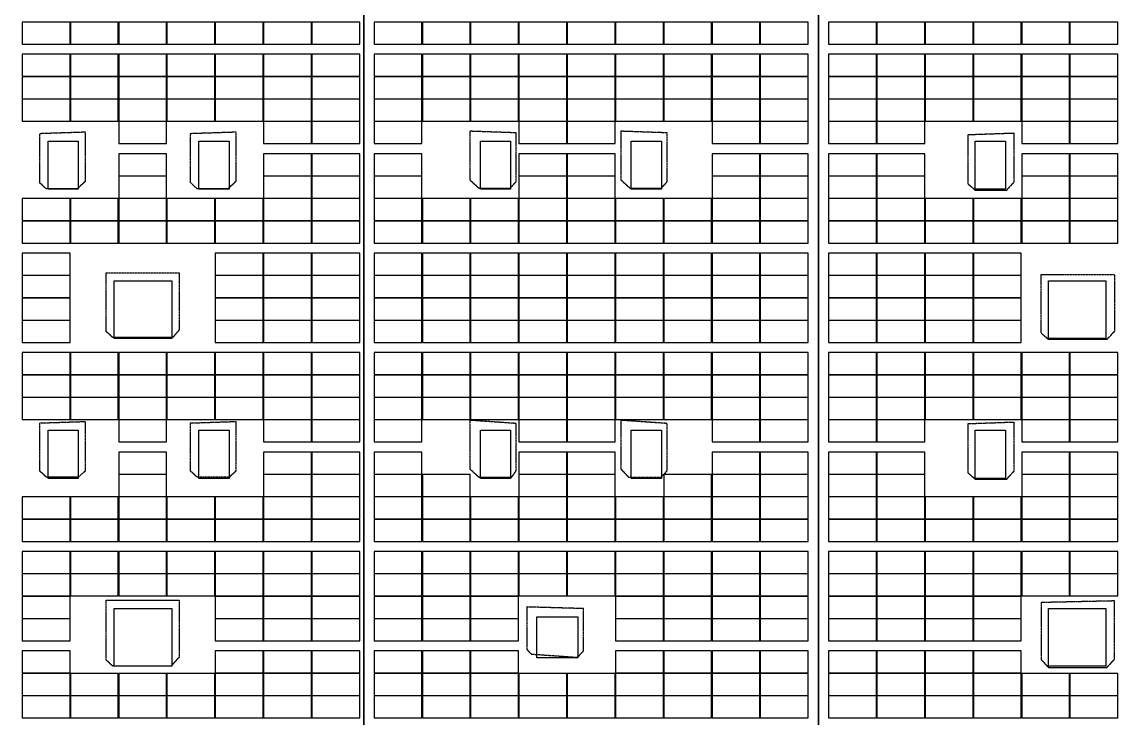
# Model space of a CAD drawing. Header units: millimetres. Extents: x -330863 to 383137, y -246038 to 314990.
# Drawn here: x -40399 to 14103, y 92387 to 126995 of the extents above; entities that cross this region are included whole.
import ezdxf

# ---------------------------------------------------------------- set-up
doc = ezdxf.new("R2010")
doc.units = ezdxf.units.MM
doc.linetypes.add('DASHED', pattern=[1.524, 1.27, -0.254])
doc.linetypes.add('HIDDEN', pattern=[0.375, 0.25, -0.125])
for name, color, linetype in [('-其他', 7, 'Continuous'), ('屋脊线', 7, 'ByLayer'), ('组件', 7, 'ByLayer'), ('阴影', 8, 'DASHED'), ('障碍物', 7, 'ByLayer')]:
    doc.layers.add(name, color=color, linetype=linetype)
doc.layers.add('X消防车道', color=6, linetype='HIDDEN', lineweight=18)

# ---------------------------------------------------------------- blocks, each defined once
blk = doc.blocks.new('*U6')
at = {"layer": '屋脊线', "color": 30}
for p, q in [((-23396, -129651, 8900), (-23400, 145849, 8900)), ((-796, -129651, 10100), (-800, 145849, 10100))]:
    blk.add_line(p, q, dxfattribs=at)
at = {"flags": 1}
for tag in ['unit_id', 'unit_name']:
    blk.add_attdef(tag, (0, 0), '', height=2.5, dxfattribs=at)
blk = doc.blocks.new('*U111')
at = {"layer": '障碍物', "color": 1}
blk.add_polyline3d([(-39100, 121074, 10), (-37600, 121074, 10), (-37600, 118674, 10), (-39100, 118674, 10)], close=True, dxfattribs=at)
at = {"flags": 1}
for tag in ['height', 'shape']:
    blk.add_attdef(tag, (0, 0), '', height=2.5, dxfattribs=at)
blk = doc.blocks.new('*U112')
at = {"layer": '障碍物', "color": 1}
blk.add_polyline3d([(-31600, 121074, 10), (-30100, 121074, 10), (-30100, 118674, 10), (-31600, 118674, 10)], close=True, dxfattribs=at)
at = {"flags": 1}
for tag in ['height', 'shape']:
    blk.add_attdef(tag, (0, 0), '', height=2.5, dxfattribs=at)
blk = doc.blocks.new('*U113')
at = {"layer": '障碍物', "color": 1}
blk.add_polyline3d([(-39100, 106699, 10), (-37600, 106699, 10), (-37600, 104299, 10), (-39100, 104299, 10)], close=True, dxfattribs=at)
at = {"flags": 1}
for tag in ['height', 'shape']:
    blk.add_attdef(tag, (0, 0), '', height=2.5, dxfattribs=at)
blk = doc.blocks.new('*U114')
at = {"layer": '障碍物', "color": 1}
blk.add_polyline3d([(-31600, 106699, 10), (-30100, 106699, 10), (-30100, 104299, 10), (-31600, 104299, 10)], close=True, dxfattribs=at)
at = {"flags": 1}
for tag in ['height', 'shape']:
    blk.add_attdef(tag, (0, 0), '', height=2.5, dxfattribs=at)
blk = doc.blocks.new('*U141')
at = {"layer": '障碍物', "color": 1}
blk.add_polyline3d([(-35810, 114117, 10), (-32950, 114117, 10), (-32950, 111256, 10), (-35810, 111256, 10)], close=True, dxfattribs=at)
at = {"flags": 1}
for tag in ['height', 'shape']:
    blk.add_attdef(tag, (0, 0), '', height=2.5, dxfattribs=at)
blk = doc.blocks.new('*U142')
at = {"layer": '障碍物', "color": 1}
blk.add_polyline3d([(-35810, 97829, 10), (-32950, 97829, 10), (-32950, 94968, 10), (-35810, 94968, 10)], close=True, dxfattribs=at)
at = {"flags": 1}
for tag in ['height', 'shape']:
    blk.add_attdef(tag, (0, 0), '', height=2.5, dxfattribs=at)
blk = doc.blocks.new('*U160')
at = {"layer": '障碍物', "color": 1}
blk.add_polyline3d([(-17600, 121074, 10), (-16100, 121074, 10), (-16100, 118674, 10), (-17600, 118674, 10)], close=True, dxfattribs=at)
at = {"flags": 1}
for tag in ['height', 'shape']:
    blk.add_attdef(tag, (0, 0), '', height=2.5, dxfattribs=at)
blk = doc.blocks.new('*U161')
at = {"layer": '障碍物', "color": 1}
blk.add_polyline3d([(-10100, 121074, 10), (-8600, 121074, 10), (-8600, 118674, 10), (-10100, 118674, 10)], close=True, dxfattribs=at)
at = {"flags": 1}
for tag in ['height', 'shape']:
    blk.add_attdef(tag, (0, 0), '', height=2.5, dxfattribs=at)
blk = doc.blocks.new('*U162')
at = {"layer": '障碍物', "color": 1}
blk.add_polyline3d([(7000, 121074, 10), (8500, 121074, 10), (8500, 118674, 10), (7000, 118674, 10)], close=True, dxfattribs=at)
at = {"flags": 1}
for tag in ['height', 'shape']:
    blk.add_attdef(tag, (0, 0), '', height=2.5, dxfattribs=at)
blk = doc.blocks.new('*U164')
at = {"layer": '障碍物', "color": 1}
blk.add_polyline3d([(-17600, 106699, 10), (-16100, 106699, 10), (-16100, 104299, 10), (-17600, 104299, 10)], close=True, dxfattribs=at)
at = {"flags": 1}
for tag in ['height', 'shape']:
    blk.add_attdef(tag, (0, 0), '', height=2.5, dxfattribs=at)
blk = doc.blocks.new('*U165')
at = {"layer": '障碍物', "color": 1}
blk.add_polyline3d([(-10100, 106699, 10), (-8600, 106699, 10), (-8600, 104299, 10), (-10100, 104299, 10)], close=True, dxfattribs=at)
at = {"flags": 1}
for tag in ['height', 'shape']:
    blk.add_attdef(tag, (0, 0), '', height=2.5, dxfattribs=at)
blk = doc.blocks.new('*U166')
at = {"layer": '障碍物', "color": 1}
blk.add_polyline3d([(7000, 106699, 10), (8500, 106699, 10), (8500, 104299, 10), (7000, 104299, 10)], close=True, dxfattribs=at)
at = {"flags": 1}
for tag in ['height', 'shape']:
    blk.add_attdef(tag, (0, 0), '', height=2.5, dxfattribs=at)
blk = doc.blocks.new('*U220')
at = {"layer": '障碍物', "color": 1}
blk.add_polyline3d([(-14801, 97420, 10), (-12758, 97420, 10), (-12758, 95377, 10), (-14801, 95377, 10)], close=True, dxfattribs=at)
at = {"flags": 1}
for tag in ['height', 'shape']:
    blk.add_attdef(tag, (0, 0), '', height=2.5, dxfattribs=at)
blk = doc.blocks.new('*U230')
at = {"layer": '障碍物', "color": 1}
blk.add_polyline3d([(10640, 114119, 10), (13500, 114119, 10), (13500, 111259, 10), (10640, 111259, 10)], close=True, dxfattribs=at)
at = {"flags": 1}
for tag in ['height', 'shape']:
    blk.add_attdef(tag, (0, 0), '', height=2.5, dxfattribs=at)
blk = doc.blocks.new('*U231')
at = {"layer": '障碍物', "color": 1}
blk.add_polyline3d([(10640, 97832, 10), (13500, 97832, 10), (13500, 94971, 10), (10640, 94971, 10)], close=True, dxfattribs=at)
at = {"flags": 1}
for tag in ['height', 'shape']:
    blk.add_attdef(tag, (0, 0), '', height=2.5, dxfattribs=at)
blk = doc.blocks.new('*U15')
at = {"layer": '组件', "color": 0}
blk.add_polyline3d([(0, 0, 0), (0, 109.6, 0), (-238.1, 109.6, 12.6), (-238.1, 0, 12.6)], close=True, dxfattribs=at)
at = {"flags": 1}
for tag in ['mounting-hole-spacing1', 'mounting-hole-spacing2', 'module-material', 'vmpo', 'voco', 'silicon-material', 'panel-length', 'panel-width', 'panel-height', 'userid', 'theme', 'note', 'name', 'pmax', 'company-name', 'id', 'impo', 'isco']:
    blk.add_attdef(tag, (0, 0), '', height=2.5, dxfattribs=at)
blk = doc.blocks.new('*U13')
at = {"layer": '组件', "color": 0}
blk.add_polyline3d([(0, 0, 0), (0, -109.6, 0), (238.1, -109.6, 12.6), (238.1, 0, 12.6)], close=True, dxfattribs=at)
at = {"flags": 1}
for tag in ['mounting-hole-spacing1', 'mounting-hole-spacing2', 'module-material', 'vmpo', 'voco', 'silicon-material', 'panel-length', 'panel-width', 'panel-height', 'userid', 'theme', 'note', 'name', 'pmax', 'company-name', 'id', 'impo', 'isco']:
    blk.add_attdef(tag, (0, 0), '', height=2.5, dxfattribs=at)
blk = doc.blocks.new('*U11')
at = {"layer": '组件', "color": 0}
blk.add_polyline3d([(0, 0, 0), (0, 109.6, 0), (-238, 109.6, 13), (-238, 0, 13)], close=True, dxfattribs=at)
at = {"flags": 1}
for tag in ['mounting-hole-spacing1', 'mounting-hole-spacing2', 'module-material', 'vmpo', 'voco', 'silicon-material', 'panel-length', 'panel-width', 'panel-height', 'userid', 'theme', 'note', 'name', 'pmax', 'company-name', 'id', 'impo', 'isco']:
    blk.add_attdef(tag, (0, 0), '', height=2.5, dxfattribs=at)

msp = doc.modelspace()

# ---------------------------------------------------------------- hatches: boundary and pattern name
at = {"layer": '-其他'}
h = msp.add_hatch(dxfattribs=at)
h.set_pattern_fill('ANSI31', color=256, scale=1200)
h.set_pattern_definition([(45, (-495701042.8, -3200636676.2), (-1347.0384181, 1347.0384182), [])])
edge = h.paths.add_edge_path()
edge.add_line((104528.723, 145851.25), (-88499.999, 145851.25))
edge.add_line((-88499.999, 145851.25), (-88499.999, 104651.25))
edge.add_line((-88499.999, 104651.25), (-93573.663, 104651.25))
edge.add_line((-93573.663, 104651.25), (-98618.783, 104651.25))
edge.add_line((-98618.783, 104651.25), (-104499.999, 104651.25))
edge.add_line((-104499.999, 104651.25), (-104499.999, 151351.25))
edge.add_line((-104499.999, 151351.25), (104000.002, 151351.25))
edge.add_line((104000.002, 151351.25), (104000.002, 145851.25))
at = {"layer": 'X消防车道'}
h = msp.add_hatch(dxfattribs=at)
h.set_pattern_fill('DOTS', color=8, scale=1000, angle=-31.487838)
h.set_pattern_definition([(328.51216202, (-1970228605.7, -2547630934.4), (1506.0502845, 939.1527315), [0, -1587.5])])
h.paths.add_polyline_path([(-93210.319, -143669.982, 0.388696348), (-80260.509, -155528.75), (-29868.25, -155528.75, 0.072993423), (-27282.119, -155149.186), (-24812.542, -154408.313, -0.072993423), (-22226.411, -154028.75), (83399.933, -154028.75, -0.414215405), (92400, -163028.739), (92400.012, -173021.711), (96400.012, -173176.258), (96400, -163028.734, 0.414220327), (83399.684, -150028.75), (-22813.487, -150028.75, 0.072993423), (-25399.617, -150408.313), (-27869.195, -151149.186, -0.072993423), (-30455.326, -151528.75), (-80260.509, -151528.75, -0.388697685), (-89225.766, -143318.792), (-114666.763, 145381.208, -0.440198268), (-105701.506, 155171.25), (85999.681, 155171.25, -0.414210993), (94999.681, 146171.329, -0.141448111), (96999.681, 153099.453, 0.257670399), (85999.52, 159171.25), (-105701.603, 159171.25, 0.440196051), (-118651.322, 145030.079)])

# ---------------------------------------------------------------- linework, layer by layer
at = {"layer": '屋脊线', "color": 30, "elevation": 8900}
msp.add_lwpolyline([(-23399.713, 145848.75), (-23395.512, -129651.245)], dxfattribs=at)
at = {"layer": '屋脊线', "color": 2, "elevation": 10100}
msp.add_lwpolyline([(-799.713, 145848.75), (-795.512, -129651.247)], dxfattribs=at)
at = {"layer": '阴影', "linetype": 'DASHED'}
for points in [[(-15821.523, 119057.676, 9303.36), (-15821.56, 121479.248, 9303.36), (-18127.085, 121559.941, 9180.943), (-18127.05, 119138.369, 9180.942), (-17680.811, 118734.775, 9204.636), (-16119.005, 118734.795, 9287.564), (-15821.523, 119057.676, 9303.36)], [(-8309.98, 119057.783, 9702.203), (-8310.016, 121479.355, 9702.203), (-10615.542, 121560.039, 9579.786), (-10615.503, 119138.467, 9579.786), (-10169.268, 118734.883, 9603.48), (-8607.462, 118734.902, 9686.407), (-8309.98, 119057.783, 9702.203)], [(-37654.663, 118694.062, 9678.565), (-39185.713, 118694.023, 9762.077), (-39508.044, 118992.412, 9779.658), (-39508.081, 121454.18, 9779.658), (-37251.802, 121528.838, 9656.588), (-37251.763, 119067.07, 9656.588), (-37654.663, 118694.062, 9678.565)], [(-30160.591, 118694.268, 9269.797), (-31691.636, 118694.219, 9353.309), (-32013.967, 118992.607, 9370.891), (-32014.004, 121454.375, 9370.891), (-29757.725, 121529.033, 9247.821), (-29757.686, 119067.266, 9247.82), (-30160.591, 118694.268, 9269.797)], [(6628.826, 121376.436, 9706.584), (6628.864, 118954.854, 9706.584), (7000.727, 118631.982, 9686.839), (8562.533, 118632.002, 9603.911), (8934.385, 119035.605, 9584.167), (8934.348, 121457.178, 9584.167), (6628.826, 121376.436, 9706.584)], [(-32900.244, 111308.896, 9419.24), (-35881.76, 111308.818, 9581.867), (-36204.089, 111607.207, 9599.448), (-36204.133, 114516.562, 9599.449), (-32577.969, 114516.66, 9401.658), (-32577.927, 111681.895, 9401.658), (-32900.244, 111308.896, 9419.24)], [(10273.147, 114434.629, 9513.086), (13917.361, 114434.678, 9319.587), (13917.405, 111609.512, 9319.587), (13545.552, 111205.908, 9339.332), (10645.055, 111205.869, 9493.341), (10273.192, 111528.74, 9513.086), (10273.147, 114434.629, 9513.086)], [(-37573.867, 104371.064, 9674.169), (-39185.493, 104371.025, 9762.077), (-39507.825, 104669.414, 9779.659), (-39507.859, 107056.582, 9779.658), (-37251.582, 107131.24, 9656.588), (-37251.545, 104669.473, 9656.588), (-37573.867, 104371.064, 9674.169)], [(-30079.79, 104371.27, 9265.402), (-31691.416, 104371.221, 9353.309), (-32013.748, 104669.609, 9370.891), (-32013.787, 107056.777, 9370.891), (-29757.505, 107131.436, 9247.821), (-29757.466, 104669.678, 9247.82), (-30079.79, 104371.27, 9265.402)], [(-15821.304, 104689.678, 9303.36), (-15821.34, 107030.537, 9303.36), (-18126.866, 107191.943, 9180.943), (-18126.83, 104770.361, 9180.942), (-17680.593, 104366.777, 9204.636), (-16044.415, 104366.797, 9291.513), (-15821.304, 104689.678, 9303.36)], [(-8309.76, 104689.785, 9702.203), (-8309.796, 107030.635, 9702.203), (-10615.321, 107192.041, 9579.786), (-10615.284, 104770.469, 9579.786), (-10243.42, 104366.875, 9599.531), (-8607.241, 104366.904, 9686.407), (-8309.76, 104689.785, 9702.203)], [(6629.046, 107008.418, 9706.584), (6629.083, 104586.836, 9706.584), (7000.946, 104263.965, 9686.839), (8562.752, 104263.984, 9603.911), (8934.604, 104667.588, 9584.167), (8934.567, 107089.16, 9584.167), (6629.046, 107008.418, 9706.584)], [(-32980.579, 94971.729, 9423.635), (-35881.511, 94971.65, 9581.867), (-36203.838, 95270.039, 9599.449), (-36203.884, 98253.994, 9599.448), (-32577.722, 98254.092, 9401.658), (-32577.678, 95419.336, 9401.658), (-32980.579, 94971.729, 9423.635)], [(10273.396, 98129.355, 9513.086), (10273.439, 95304.18, 9513.086), (10645.304, 94900.586, 9493.341), (13545.801, 94900.625, 9339.332), (13917.653, 95304.229, 9319.587), (13917.609, 98210.127, 9319.587), (10273.396, 98129.355, 9513.086)], [(-12474.44, 95729.902, 9481.062), (-12474.471, 97828.604, 9481.062), (-15300.599, 97909.277, 9331.003), (-15300.568, 95810.586, 9331.003), (-15077.449, 95568.428, 9342.849), (-12771.921, 95407.021, 9465.267), (-12474.44, 95729.902, 9481.062)]]:
    msp.add_polyline3d(points, close=True, dxfattribs=at)
at = {"layer": '障碍物', "color": 4, "elevation": 10300}
for points in [[(-39099.974, 121073.75), (-37599.974, 121073.75), (-37599.974, 118673.75), (-39099.974, 118673.75)], [(-31599.974, 121073.75), (-30099.974, 121073.75), (-30099.974, 118673.75), (-31599.974, 118673.75)], [(-17599.974, 121073.745), (-16099.974, 121073.745), (-16099.974, 118673.745), (-17599.974, 118673.745)], [(-10099.974, 121073.745), (-8599.974, 121073.745), (-8599.974, 118673.745), (-10099.974, 118673.745)], [(7000.026, 121073.75), (8500.026, 121073.75), (8500.026, 118673.75), (7000.026, 118673.75)], [(-39099.973, 106698.75), (-37599.973, 106698.75), (-37599.973, 104298.75), (-39099.973, 104298.75)], [(-31599.973, 106698.75), (-30099.973, 106698.75), (-30099.973, 104298.75), (-31599.973, 104298.75)], [(-17599.972, 106698.745), (-16099.973, 106698.745), (-16099.973, 104298.745), (-17599.972, 104298.745)], [(-10099.972, 106698.745), (-8599.973, 106698.745), (-8599.973, 104298.745), (-10099.972, 104298.745)], [(7000.027, 106698.75), (8500.027, 106698.75), (8500.027, 104298.75), (7000.027, 104298.75)]]:
    msp.add_lwpolyline(points, close=True, dxfattribs=at)
at = {"layer": '障碍物', "elevation": 10300}
for points in [[(-35810.114, 114116.504), (-32949.606, 114116.504), (-32949.606, 111255.996), (-35810.114, 111255.996)], [(10639.869, 114119.498), (13500.377, 114119.498), (13500.377, 111258.989), (10639.869, 111258.989)], [(-35810.114, 97829.004), (-32949.606, 97829.004), (-32949.606, 94968.496), (-35810.114, 94968.496)], [(10639.869, 97831.998), (13500.377, 97831.998), (13500.377, 94971.489), (10639.869, 94971.489)], [(-14801.485, 97420.36), (-12758.265, 97420.36), (-12758.265, 95377.14), (-14801.485, 95377.14)]]:
    msp.add_lwpolyline(points, close=True, dxfattribs=at)

# ---------------------------------------------------------------- block references
at = {"layer": '屋脊线'}
msp.add_blockref('*U6', (0, 0), dxfattribs=at)
at = {"layer": '组件', "color": 5, "xscale": 10, "yscale": 10, "zscale": 10}
for name, p in [('*U11', (-38008.24, 125888.75, 9796.934)), ('*U11', (-35607.803, 125888.75, 9666.001)), ('*U11', (-33207.367, 125888.75, 9535.068)), ('*U11', (-30806.93, 125888.75, 9404.135)), ('*U11', (-28406.494, 125888.75, 9273.202)), ('*U11', (-26006.057, 125888.75, 9142.27)), ('*U11', (-23605.621, 125888.75, 9011.337)), ('*U13', (-22890.39, 126984.75, 9027.031)), ('*U13', (-20489.774, 126984.75, 9154.498)), ('*U13', (-18089.157, 126984.75, 9281.964)), ('*U13', (-15688.54, 126984.75, 9409.43)), ('*U13', (-13287.923, 126984.75, 9536.897)), ('*U13', (-10887.306, 126984.75, 9664.363)), ('*U13', (-8486.689, 126984.75, 9791.829)), ('*U13', (-6086.072, 126984.75, 9919.296)), ('*U13', (-3685.455, 126984.75, 10046.762)), ('*U15', (2090.255, 125888.75, 10046.567)), ('*U15', (4490.872, 125888.75, 9919.1)), ('*U15', (6891.489, 125888.75, 9791.634)), ('*U15', (9292.106, 125888.75, 9664.167)), ('*U15', (11692.723, 125888.75, 9536.701)), ('*U15', (14093.34, 125888.75, 9409.235)), ('*U11', (-38008.24, 124292.75, 9796.938)), ('*U11', (-35607.803, 124292.75, 9666.005)), ('*U11', (-33207.367, 124292.75, 9535.072)), ('*U11', (-30806.93, 124292.75, 9404.14)), ('*U11', (-28406.494, 124292.75, 9273.207)), ('*U11', (-26006.057, 124292.75, 9142.274)), ('*U11', (-23605.621, 124292.75, 9011.341)), ('*U13', (-22890.39, 125388.75, 9027.027)), ('*U13', (-20489.774, 125388.75, 9154.494)), ('*U13', (-18089.157, 125388.75, 9281.96)), ('*U13', (-15688.54, 125388.75, 9409.426)), ('*U13', (-13287.923, 125388.75, 9536.893)), ('*U13', (-10887.306, 125388.75, 9664.359)), ('*U13', (-8486.689, 125388.75, 9791.825)), ('*U13', (-6086.072, 125388.75, 9919.292)), ('*U13', (-3685.455, 125388.75, 10046.758)), ('*U15', (2090.255, 124292.75, 10046.571)), ('*U15', (4490.872, 124292.75, 9919.104)), ('*U15', (6891.489, 124292.75, 9791.638)), ('*U15', (9292.106, 124292.75, 9664.171)), ('*U15', (11692.723, 124292.75, 9536.705)), ('*U15', (14093.34, 124292.75, 9409.239)), ('*U11', (-38008.24, 123176.75, 9796.938)), ('*U11', (-35607.803, 123176.75, 9666.005)), ('*U11', (-33207.367, 123176.75, 9535.072)), ('*U11', (-30806.93, 123176.75, 9404.14)), ('*U11', (-28406.494, 123176.75, 9273.207)), ('*U11', (-26006.057, 123176.75, 9142.274)), ('*U11', (-23605.621, 123176.75, 9011.341)), ('*U13', (-22890.39, 124272.75, 9027.027)), ('*U13', (-20489.774, 124272.75, 9154.494)), ('*U13', (-18089.157, 124272.75, 9281.96)), ('*U13', (-15688.54, 124272.75, 9409.426)), ('*U13', (-13287.923, 124272.75, 9536.893)), ('*U13', (-10887.306, 124272.75, 9664.359)), ('*U13', (-8486.689, 124272.75, 9791.825)), ('*U13', (-6086.072, 124272.75, 9919.292)), ('*U13', (-3685.455, 124272.75, 10046.758)), ('*U15', (2090.255, 123176.75, 10046.571)), ('*U15', (4490.872, 123176.75, 9919.104)), ('*U15', (6891.489, 123176.75, 9791.638)), ('*U15', (9292.106, 123176.75, 9664.171)), ('*U15', (11692.723, 123176.75, 9536.705)), ('*U15', (14093.34, 123176.75, 9409.239)), ('*U11', (-38008.24, 122060.75, 9796.938)), ('*U11', (-35607.803, 122060.75, 9666.005)), ('*U11', (-33207.367, 122060.75, 9535.072)), ('*U11', (-30806.93, 122060.75, 9404.14)), ('*U11', (-28406.494, 122060.75, 9273.207)), ('*U11', (-26006.057, 122060.75, 9142.274)), ('*U11', (-23605.621, 122060.75, 9011.341)), ('*U13', (-22890.39, 123156.75, 9027.027)), ('*U13', (-20489.774, 123156.75, 9154.494)), ('*U13', (-18089.157, 123156.75, 9281.96)), ('*U13', (-15688.54, 123156.75, 9409.426)), ('*U13', (-13287.923, 123156.75, 9536.893)), ('*U13', (-10887.306, 123156.75, 9664.359)), ('*U13', (-8486.689, 123156.75, 9791.825)), ('*U13', (-6086.072, 123156.75, 9919.292)), ('*U13', (-3685.455, 123156.75, 10046.758)), ('*U15', (2090.255, 122060.75, 10046.571)), ('*U15', (4490.872, 122060.75, 9919.104)), ('*U15', (6891.489, 122060.75, 9791.638)), ('*U15', (9292.106, 122060.75, 9664.171)), ('*U15', (11692.723, 122060.75, 9536.705)), ('*U15', (14093.34, 122060.75, 9409.239)), ('*U11', (-33207.367, 120944.75, 9535.072)), ('*U11', (-26006.057, 120944.75, 9142.274)), ('*U11', (-23605.621, 120944.75, 9011.341)), ('*U13', (-22890.39, 122040.75, 9027.027)), ('*U13', (-15688.54, 122040.75, 9409.426)), ('*U13', (-13287.923, 122040.75, 9536.893)), ('*U13', (-6086.072, 122040.75, 9919.292)), ('*U13', (-3685.455, 122040.75, 10046.758)), ('*U15', (2090.255, 120944.75, 10046.571)), ('*U15', (4490.872, 120944.75, 9919.104)), ('*U15', (11692.723, 120944.75, 9536.705)), ('*U15', (14093.34, 120944.75, 9409.239)), ('*U11', (-33207.367, 119348.75, 9535.077)), ('*U11', (-26006.057, 119348.75, 9142.278)), ('*U11', (-23605.621, 119348.75, 9011.345)), ('*U13', (-22890.39, 120444.75, 9027.023)), ('*U13', (-15688.54, 120444.75, 9409.422)), ('*U13', (-13287.923, 120444.75, 9536.889)), ('*U13', (-6086.072, 120444.75, 9919.288)), ('*U13', (-3685.455, 120444.75, 10046.754)), ('*U15', (2090.255, 119348.75, 10046.575)), ('*U15', (4490.872, 119348.75, 9919.108)), ('*U15', (11692.723, 119348.75, 9536.709)), ('*U15', (14093.34, 119348.75, 9409.243)), ('*U11', (-33207.367, 118232.75, 9535.077)), ('*U11', (-26006.057, 118232.75, 9142.278)), ('*U11', (-23605.621, 118232.75, 9011.345)), ('*U13', (-22890.39, 119328.75, 9027.023)), ('*U13', (-15688.54, 119328.75, 9409.422)), ('*U13', (-13287.923, 119328.75, 9536.889)), ('*U13', (-6086.072, 119328.75, 9919.288)), ('*U13', (-3685.455, 119328.75, 10046.754)), ('*U15', (2090.255, 118232.75, 10046.575)), ('*U15', (4490.872, 118232.75, 9919.108)), ('*U15', (11692.723, 118232.75, 9536.709)), ('*U15', (14093.34, 118232.75, 9409.243)), ('*U11', (-38008.24, 117116.75, 9796.942)), ('*U11', (-35607.803, 117116.75, 9666.009)), ('*U11', (-33207.367, 117116.75, 9535.077)), ('*U11', (-30806.93, 117116.75, 9404.144)), ('*U11', (-28406.494, 117116.75, 9273.211)), ('*U11', (-26006.057, 117116.75, 9142.278)), ('*U11', (-23605.621, 117116.75, 9011.345)), ('*U13', (-22890.39, 118212.75, 9027.023)), ('*U13', (-20489.774, 118212.75, 9154.49)), ('*U13', (-18089.157, 118212.75, 9281.956)), ('*U13', (-15688.54, 118212.75, 9409.422)), ('*U13', (-13287.923, 118212.75, 9536.889)), ('*U13', (-10887.306, 118212.75, 9664.355)), ('*U13', (-8486.689, 118212.75, 9791.821)), ('*U13', (-6086.072, 118212.75, 9919.288)), ('*U13', (-3685.455, 118212.75, 10046.754)), ('*U15', (2090.255, 117116.75, 10046.575)), ('*U15', (4490.872, 117116.75, 9919.108)), ('*U15', (6891.489, 117116.75, 9791.642)), ('*U15', (9292.106, 117116.75, 9664.175)), ('*U15', (11692.723, 117116.75, 9536.709)), ('*U15', (14093.34, 117116.75, 9409.243)), ('*U11', (-38008.24, 116000.75, 9796.942)), ('*U11', (-35607.803, 116000.75, 9666.009)), ('*U11', (-33207.367, 116000.75, 9535.077)), ('*U11', (-30806.93, 116000.75, 9404.144)), ('*U11', (-28406.494, 116000.75, 9273.211)), ('*U11', (-26006.057, 116000.75, 9142.278)), ('*U11', (-23605.621, 116000.75, 9011.345)), ('*U13', (-22890.39, 117096.75, 9027.023)), ('*U13', (-20489.774, 117096.75, 9154.49)), ('*U13', (-18089.157, 117096.75, 9281.956)), ('*U13', (-15688.54, 117096.75, 9409.422)), ('*U13', (-13287.923, 117096.75, 9536.889)), ('*U13', (-10887.306, 117096.75, 9664.355)), ('*U13', (-8486.689, 117096.75, 9791.821)), ('*U13', (-6086.072, 117096.75, 9919.288)), ('*U13', (-3685.455, 117096.75, 10046.754)), ('*U15', (2090.255, 116000.75, 10046.575)), ('*U15', (4490.872, 116000.75, 9919.108)), ('*U15', (6891.489, 116000.75, 9791.642)), ('*U15', (9292.106, 116000.75, 9664.175)), ('*U15', (11692.723, 116000.75, 9536.709)), ('*U15', (14093.34, 116000.75, 9409.243)), ('*U11', (-38008.24, 114404.75, 9796.946)), ('*U11', (-28406.494, 114404.75, 9273.215)), ('*U11', (-26006.057, 114404.75, 9142.282)), ('*U11', (-23605.621, 114404.75, 9011.349)), ('*U13', (-22890.39, 115500.75, 9027.019)), ('*U13', (-20489.774, 115500.75, 9154.486)), ('*U13', (-18089.157, 115500.75, 9281.952)), ('*U13', (-15688.54, 115500.75, 9409.418)), ('*U13', (-13287.923, 115500.75, 9536.885)), ('*U13', (-10887.306, 115500.75, 9664.351)), ('*U13', (-8486.689, 115500.75, 9791.817)), ('*U13', (-6086.072, 115500.75, 9919.284)), ('*U13', (-3685.455, 115500.75, 10046.75)), ('*U15', (2090.255, 114404.75, 10046.579)), ('*U15', (4490.872, 114404.75, 9919.112)), ('*U15', (6891.489, 114404.75, 9791.646)), ('*U15', (9292.106, 114404.75, 9664.179)), ('*U11', (-38008.24, 113288.75, 9796.946)), ('*U11', (-28406.494, 113288.75, 9273.215)), ('*U11', (-26006.057, 113288.75, 9142.282)), ('*U11', (-23605.621, 113288.75, 9011.349)), ('*U13', (-22890.39, 114384.75, 9027.019)), ('*U13', (-20489.774, 114384.75, 9154.486)), ('*U13', (-18089.157, 114384.75, 9281.952)), ('*U13', (-15688.54, 114384.75, 9409.418)), ('*U13', (-13287.923, 114384.75, 9536.885)), ('*U13', (-10887.306, 114384.75, 9664.351)), ('*U13', (-8486.689, 114384.75, 9791.817)), ('*U13', (-6086.072, 114384.75, 9919.284)), ('*U13', (-3685.455, 114384.75, 10046.75)), ('*U15', (2090.255, 113288.75, 10046.579)), ('*U15', (4490.872, 113288.75, 9919.112)), ('*U15', (6891.489, 113288.75, 9791.646)), ('*U15', (9292.106, 113288.75, 9664.179)), ('*U11', (-38008.24, 112172.75, 9796.946)), ('*U11', (-28406.494, 112172.75, 9273.215)), ('*U11', (-26006.057, 112172.75, 9142.282)), ('*U11', (-23605.621, 112172.75, 9011.349)), ('*U13', (-22890.39, 113268.75, 9027.019)), ('*U13', (-20489.774, 113268.75, 9154.486)), ('*U13', (-18089.157, 113268.75, 9281.952)), ('*U13', (-15688.54, 113268.75, 9409.418)), ('*U13', (-13287.923, 113268.75, 9536.885)), ('*U13', (-10887.306, 113268.75, 9664.351)), ('*U13', (-8486.689, 113268.75, 9791.817)), ('*U13', (-6086.072, 113268.75, 9919.284)), ('*U13', (-3685.455, 113268.75, 10046.75)), ('*U15', (2090.255, 112172.75, 10046.579)), ('*U15', (4490.872, 112172.75, 9919.112)), ('*U15', (6891.489, 112172.75, 9791.646)), ('*U15', (9292.106, 112172.75, 9664.179)), ('*U11', (-38008.24, 111056.75, 9796.946)), ('*U11', (-28406.494, 111056.75, 9273.215)), ('*U11', (-26006.057, 111056.75, 9142.282)), ('*U11', (-23605.621, 111056.75, 9011.349)), ('*U13', (-22890.39, 112152.75, 9027.019)), ('*U13', (-20489.774, 112152.75, 9154.486)), ('*U13', (-18089.157, 112152.75, 9281.952)), ('*U13', (-15688.54, 112152.75, 9409.418)), ('*U13', (-13287.923, 112152.75, 9536.885)), ('*U13', (-10887.306, 112152.75, 9664.351)), ('*U13', (-8486.689, 112152.75, 9791.817)), ('*U13', (-6086.072, 112152.75, 9919.284)), ('*U13', (-3685.455, 112152.75, 10046.75)), ('*U15', (2090.255, 111056.75, 10046.579)), ('*U15', (4490.872, 111056.75, 9919.112)), ('*U15', (6891.489, 111056.75, 9791.646)), ('*U15', (9292.106, 111056.75, 9664.179)), ('*U11', (-38008.24, 109460.75, 9796.951)), ('*U11', (-35607.803, 109460.75, 9666.018)), ('*U11', (-33207.367, 109460.75, 9535.085)), ('*U11', (-30806.93, 109460.75, 9404.152)), ('*U11', (-28406.494, 109460.75, 9273.219)), ('*U11', (-26006.057, 109460.75, 9142.286)), ('*U11', (-23605.621, 109460.75, 9011.353)), ('*U13', (-22890.39, 110556.75, 9027.015)), ('*U13', (-20489.774, 110556.75, 9154.482)), ('*U13', (-18089.157, 110556.75, 9281.948)), ('*U13', (-15688.54, 110556.75, 9409.414)), ('*U13', (-13287.923, 110556.75, 9536.881)), ('*U13', (-10887.306, 110556.75, 9664.347)), ('*U13', (-8486.689, 110556.75, 9791.813)), ('*U13', (-6086.072, 110556.75, 9919.28)), ('*U13', (-3685.455, 110556.75, 10046.746)), ('*U15', (2090.255, 109460.75, 10046.583)), ('*U15', (4490.872, 109460.75, 9919.116)), ('*U15', (6891.489, 109460.75, 9791.65)), ('*U15', (9292.106, 109460.75, 9664.183)), ('*U15', (11692.723, 109460.75, 9536.717)), ('*U15', (14093.34, 109460.75, 9409.251)), ('*U11', (-38008.24, 108344.75, 9796.951)), ('*U11', (-35607.803, 108344.75, 9666.018)), ('*U11', (-33207.367, 108344.75, 9535.085)), ('*U11', (-30806.93, 108344.75, 9404.152)), ('*U11', (-28406.494, 108344.75, 9273.219)), ('*U11', (-26006.057, 108344.75, 9142.286)), ('*U11', (-23605.621, 108344.75, 9011.353)), ('*U13', (-22890.39, 109440.75, 9027.015)), ('*U13', (-20489.774, 109440.75, 9154.482)), ('*U13', (-18089.157, 109440.75, 9281.948)), ('*U13', (-15688.54, 109440.75, 9409.414)), ('*U13', (-13287.923, 109440.75, 9536.881)), ('*U13', (-10887.306, 109440.75, 9664.347)), ('*U13', (-8486.689, 109440.75, 9791.813)), ('*U13', (-6086.072, 109440.75, 9919.28)), ('*U13', (-3685.455, 109440.75, 10046.746)), ('*U15', (2090.255, 108344.75, 10046.583)), ('*U15', (4490.872, 108344.75, 9919.116)), ('*U15', (6891.489, 108344.75, 9791.65)), ('*U15', (9292.106, 108344.75, 9664.183)), ('*U15', (11692.723, 108344.75, 9536.717)), ('*U15', (14093.34, 108344.75, 9409.251)), ('*U11', (-38008.24, 107228.75, 9796.951)), ('*U11', (-35607.803, 107228.75, 9666.018)), ('*U11', (-33207.367, 107228.75, 9535.085)), ('*U11', (-30806.93, 107228.75, 9404.152)), ('*U11', (-28406.494, 107228.75, 9273.219)), ('*U11', (-26006.057, 107228.75, 9142.286)), ('*U11', (-23605.621, 107228.75, 9011.353)), ('*U13', (-22890.39, 108324.75, 9027.015)), ('*U13', (-20489.774, 108324.75, 9154.482)), ('*U13', (-18089.157, 108324.75, 9281.948)), ('*U13', (-15688.54, 108324.75, 9409.414)), ('*U13', (-13287.923, 108324.75, 9536.881)), ('*U13', (-10887.306, 108324.75, 9664.347)), ('*U13', (-8486.689, 108324.75, 9791.813)), ('*U13', (-6086.072, 108324.75, 9919.28)), ('*U13', (-3685.455, 108324.75, 10046.746)), ('*U15', (2090.255, 107228.75, 10046.583)), ('*U15', (4490.872, 107228.75, 9919.116)), ('*U15', (6891.489, 107228.75, 9791.65)), ('*U15', (9292.106, 107228.75, 9664.183)), ('*U15', (11692.723, 107228.75, 9536.717)), ('*U15', (14093.34, 107228.75, 9409.251)), ('*U11', (-33207.367, 106112.75, 9535.085)), ('*U11', (-26006.057, 106112.75, 9142.286)), ('*U11', (-23605.621, 106112.75, 9011.353)), ('*U13', (-22890.39, 107208.75, 9027.015)), ('*U13', (-15688.54, 107208.75, 9409.414)), ('*U13', (-13287.923, 107208.75, 9536.881)), ('*U13', (-6086.072, 107208.75, 9919.28)), ('*U13', (-3685.455, 107208.75, 10046.746)), ('*U15', (2090.255, 106112.75, 10046.583)), ('*U15', (4490.872, 106112.75, 9919.116)), ('*U15', (11692.723, 106112.75, 9536.717)), ('*U15', (14093.34, 106112.75, 9409.251)), ('*U11', (-33207.367, 104516.75, 9535.089)), ('*U11', (-26006.057, 104516.75, 9142.29)), ('*U11', (-23605.621, 104516.75, 9011.357)), ('*U13', (-22890.39, 105612.75, 9027.011)), ('*U13', (-15688.54, 105612.75, 9409.41)), ('*U13', (-13287.923, 105612.75, 9536.877)), ('*U13', (-6086.072, 105612.75, 9919.276)), ('*U13', (-3685.455, 105612.75, 10046.742)), ('*U15', (2090.255, 104516.75, 10046.587)), ('*U15', (4490.872, 104516.75, 9919.12)), ('*U15', (11692.723, 104516.75, 9536.721)), ('*U15', (14093.34, 104516.75, 9409.255)), ('*U11', (-33207.367, 103400.75, 9535.089)), ('*U11', (-26006.057, 103400.75, 9142.29)), ('*U11', (-23605.621, 103400.75, 9011.357)), ('*U13', (-22890.39, 104496.75, 9027.011)), ('*U13', (-20489.774, 104496.75, 9154.478)), ('*U13', (-15688.54, 104496.75, 9409.41)), ('*U13', (-13287.923, 104496.75, 9536.877)), ('*U13', (-8486.689, 104496.75, 9791.809)), ('*U13', (-6086.072, 104496.75, 9919.276)), ('*U13', (-3685.455, 104496.75, 10046.742)), ('*U15', (2090.255, 103400.75, 10046.587)), ('*U15', (4490.872, 103400.75, 9919.12)), ('*U15', (11692.723, 103400.75, 9536.721)), ('*U15', (14093.34, 103400.75, 9409.255)), ('*U11', (-38008.24, 102284.75, 9796.955)), ('*U11', (-35607.803, 102284.75, 9666.022)), ('*U11', (-33207.367, 102284.75, 9535.089)), ('*U11', (-30806.93, 102284.75, 9404.156)), ('*U11', (-28406.494, 102284.75, 9273.223)), ('*U11', (-26006.057, 102284.75, 9142.29)), ('*U11', (-23605.621, 102284.75, 9011.357)), ('*U13', (-22890.39, 103380.75, 9027.011)), ('*U13', (-20489.774, 103380.75, 9154.478)), ('*U13', (-18089.157, 103380.75, 9281.944)), ('*U13', (-15688.54, 103380.75, 9409.41)), ('*U13', (-13287.923, 103380.75, 9536.877)), ('*U13', (-10887.306, 103380.75, 9664.343)), ('*U13', (-8486.689, 103380.75, 9791.809)), ('*U13', (-6086.072, 103380.75, 9919.276)), ('*U13', (-3685.455, 103380.75, 10046.742)), ('*U15', (2090.255, 102284.75, 10046.587)), ('*U15', (4490.872, 102284.75, 9919.12)), ('*U15', (6891.489, 102284.75, 9791.654)), ('*U15', (9292.106, 102284.75, 9664.187)), ('*U15', (11692.723, 102284.75, 9536.721)), ('*U15', (14093.34, 102284.75, 9409.255)), ('*U11', (-38008.24, 101168.75, 9796.955)), ('*U11', (-35607.803, 101168.75, 9666.022)), ('*U11', (-33207.367, 101168.75, 9535.089)), ('*U11', (-30806.93, 101168.75, 9404.156)), ('*U11', (-28406.494, 101168.75, 9273.223)), ('*U11', (-26006.057, 101168.75, 9142.29)), ('*U11', (-23605.621, 101168.75, 9011.357)), ('*U13', (-22890.39, 102264.75, 9027.011)), ('*U13', (-20489.774, 102264.75, 9154.478)), ('*U13', (-18089.157, 102264.75, 9281.944)), ('*U13', (-15688.54, 102264.75, 9409.41)), ('*U13', (-13287.923, 102264.75, 9536.877)), ('*U13', (-10887.306, 102264.75, 9664.343)), ('*U13', (-8486.689, 102264.75, 9791.809)), ('*U13', (-6086.072, 102264.75, 9919.276)), ('*U13', (-3685.455, 102264.75, 10046.742)), ('*U15', (2090.255, 101168.75, 10046.587)), ('*U15', (4490.872, 101168.75, 9919.12)), ('*U15', (6891.489, 101168.75, 9791.654)), ('*U15', (9292.106, 101168.75, 9664.187)), ('*U15', (11692.723, 101168.75, 9536.721)), ('*U15', (14093.34, 101168.75, 9409.255)), ('*U11', (-38008.24, 99572.75, 9796.959)), ('*U11', (-35607.803, 99572.75, 9666.026)), ('*U11', (-33207.367, 99572.75, 9535.093)), ('*U11', (-30806.93, 99572.75, 9404.16)), ('*U11', (-28406.494, 99572.75, 9273.227)), ('*U11', (-26006.057, 99572.75, 9142.294)), ('*U11', (-23605.621, 99572.75, 9011.361)), ('*U13', (-22890.39, 100668.75, 9027.007)), ('*U13', (-20489.774, 100668.75, 9154.473)), ('*U13', (-18089.157, 100668.75, 9281.94)), ('*U13', (-15688.54, 100668.75, 9409.406)), ('*U13', (-13287.923, 100668.75, 9536.873)), ('*U13', (-10887.306, 100668.75, 9664.339)), ('*U13', (-8486.689, 100668.75, 9791.805)), ('*U13', (-6086.072, 100668.75, 9919.272)), ('*U13', (-3685.455, 100668.75, 10046.738)), ('*U15', (2090.255, 99572.75, 10046.591)), ('*U15', (4490.872, 99572.75, 9919.124)), ('*U15', (6891.489, 99572.75, 9791.658)), ('*U15', (9292.106, 99572.75, 9664.191)), ('*U15', (11692.723, 99572.75, 9536.725)), ('*U15', (14093.34, 99572.75, 9409.259)), ('*U11', (-38008.24, 98456.75, 9796.959)), ('*U11', (-35607.803, 98456.75, 9666.026)), ('*U11', (-33207.367, 98456.75, 9535.093)), ('*U11', (-30806.93, 98456.75, 9404.16)), ('*U11', (-28406.494, 98456.75, 9273.227)), ('*U11', (-26006.057, 98456.75, 9142.294)), ('*U11', (-23605.621, 98456.75, 9011.361)), ('*U13', (-22890.39, 99552.75, 9027.007)), ('*U13', (-20489.774, 99552.75, 9154.473)), ('*U13', (-18089.157, 99552.75, 9281.94)), ('*U13', (-15688.54, 99552.75, 9409.406)), ('*U13', (-13287.923, 99552.75, 9536.873)), ('*U13', (-10887.306, 99552.75, 9664.339)), ('*U13', (-8486.689, 99552.75, 9791.805)), ('*U13', (-6086.072, 99552.75, 9919.272)), ('*U13', (-3685.455, 99552.75, 10046.738)), ('*U15', (2090.255, 98456.75, 10046.591)), ('*U15', (4490.872, 98456.75, 9919.124)), ('*U15', (6891.489, 98456.75, 9791.658)), ('*U15', (9292.106, 98456.75, 9664.191)), ('*U15', (11692.723, 98456.75, 9536.725)), ('*U15', (14093.34, 98456.75, 9409.259)), ('*U11', (-38008.24, 97340.75, 9796.959)), ('*U11', (-28406.494, 97340.75, 9273.227)), ('*U11', (-26006.057, 97340.75, 9142.294)), ('*U11', (-23605.621, 97340.75, 9011.361)), ('*U13', (-22890.39, 98436.75, 9027.007)), ('*U13', (-20489.774, 98436.75, 9154.473)), ('*U13', (-18089.157, 98436.75, 9281.94)), ('*U13', (-10887.306, 98436.75, 9664.339)), ('*U13', (-8486.689, 98436.75, 9791.805)), ('*U13', (-6086.072, 98436.75, 9919.272)), ('*U13', (-3685.455, 98436.75, 10046.738)), ('*U15', (2090.255, 97340.75, 10046.591)), ('*U15', (4490.872, 97340.75, 9919.124)), ('*U15', (6891.489, 97340.75, 9791.658)), ('*U15', (9292.106, 97340.75, 9664.191)), ('*U11', (-38008.24, 96224.75, 9796.959)), ('*U11', (-28406.494, 96224.75, 9273.227)), ('*U11', (-26006.057, 96224.75, 9142.294)), ('*U11', (-23605.621, 96224.75, 9011.361)), ('*U13', (-22890.39, 97320.75, 9027.007)), ('*U13', (-20489.774, 97320.75, 9154.473)), ('*U13', (-18089.157, 97320.75, 9281.94)), ('*U13', (-10887.306, 97320.75, 9664.339)), ('*U13', (-8486.689, 97320.75, 9791.805)), ('*U13', (-6086.072, 97320.75, 9919.272)), ('*U13', (-3685.455, 97320.75, 10046.738)), ('*U15', (2090.255, 96224.75, 10046.591)), ('*U15', (4490.872, 96224.75, 9919.124)), ('*U15', (6891.489, 96224.75, 9791.658)), ('*U15', (9292.106, 96224.75, 9664.191)), ('*U11', (-38008.24, 94628.75, 9796.963)), ('*U11', (-28406.494, 94628.75, 9273.231)), ('*U11', (-26006.057, 94628.75, 9142.298)), ('*U11', (-23605.621, 94628.75, 9011.365)), ('*U13', (-22890.39, 95724.75, 9027.003)), ('*U13', (-20489.774, 95724.75, 9154.469)), ('*U13', (-18089.157, 95724.75, 9281.936)), ('*U13', (-10887.306, 95724.75, 9664.335)), ('*U13', (-8486.689, 95724.75, 9791.801)), ('*U13', (-6086.072, 95724.75, 9919.268)), ('*U13', (-3685.455, 95724.75, 10046.734)), ('*U15', (2090.255, 94628.75, 10046.595)), ('*U15', (4490.872, 94628.75, 9919.128)), ('*U15', (6891.489, 94628.75, 9791.662)), ('*U15', (9292.106, 94628.75, 9664.195)), ('*U11', (-38008.24, 93512.75, 9796.963)), ('*U11', (-35607.803, 93512.75, 9666.03)), ('*U11', (-33207.367, 93512.75, 9535.097)), ('*U11', (-30806.93, 93512.75, 9404.164)), ('*U11', (-28406.494, 93512.75, 9273.231)), ('*U11', (-26006.057, 93512.75, 9142.298)), ('*U11', (-23605.621, 93512.75, 9011.365)), ('*U13', (-22890.39, 94608.75, 9027.003)), ('*U13', (-20489.774, 94608.75, 9154.469)), ('*U13', (-18089.157, 94608.75, 9281.936)), ('*U13', (-15688.54, 94608.75, 9409.402)), ('*U13', (-13287.923, 94608.75, 9536.869)), ('*U13', (-10887.306, 94608.75, 9664.335)), ('*U13', (-8486.689, 94608.75, 9791.801)), ('*U13', (-6086.072, 94608.75, 9919.268)), ('*U13', (-3685.455, 94608.75, 10046.734)), ('*U15', (2090.255, 93512.75, 10046.595)), ('*U15', (4490.872, 93512.75, 9919.128)), ('*U15', (6891.489, 93512.75, 9791.662)), ('*U15', (9292.106, 93512.75, 9664.195)), ('*U15', (11692.723, 93512.75, 9536.729)), ('*U15', (14093.34, 93512.75, 9409.263)), ('*U11', (-38008.24, 92396.75, 9796.963)), ('*U11', (-35607.803, 92396.75, 9666.03)), ('*U11', (-33207.367, 92396.75, 9535.097)), ('*U11', (-30806.93, 92396.75, 9404.164)), ('*U11', (-28406.494, 92396.75, 9273.231)), ('*U11', (-26006.057, 92396.75, 9142.298)), ('*U11', (-23605.621, 92396.75, 9011.365)), ('*U13', (-22890.39, 93492.75, 9027.003)), ('*U13', (-20489.774, 93492.75, 9154.469)), ('*U13', (-18089.157, 93492.75, 9281.936)), ('*U13', (-15688.54, 93492.75, 9409.402)), ('*U13', (-13287.923, 93492.75, 9536.869)), ('*U13', (-10887.306, 93492.75, 9664.335)), ('*U13', (-8486.689, 93492.75, 9791.801)), ('*U13', (-6086.072, 93492.75, 9919.268)), ('*U13', (-3685.455, 93492.75, 10046.734)), ('*U15', (2090.255, 92396.75, 10046.595)), ('*U15', (4490.872, 92396.75, 9919.128)), ('*U15', (6891.489, 92396.75, 9791.662)), ('*U15', (9292.106, 92396.75, 9664.195)), ('*U15', (11692.723, 92396.75, 9536.729)), ('*U15', (14093.34, 92396.75, 9409.263))]:
    msp.add_blockref(name, p, dxfattribs=at)
at = {"layer": '障碍物'}
for name in ['*U111', '*U112', '*U160', '*U161', '*U162', '*U141', '*U230', '*U113', '*U114', '*U164', '*U165', '*U166', '*U142', '*U231', '*U220']:
    msp.add_blockref(name, (0, 0), dxfattribs=at)

doc.saveas('drawing.dxf')
